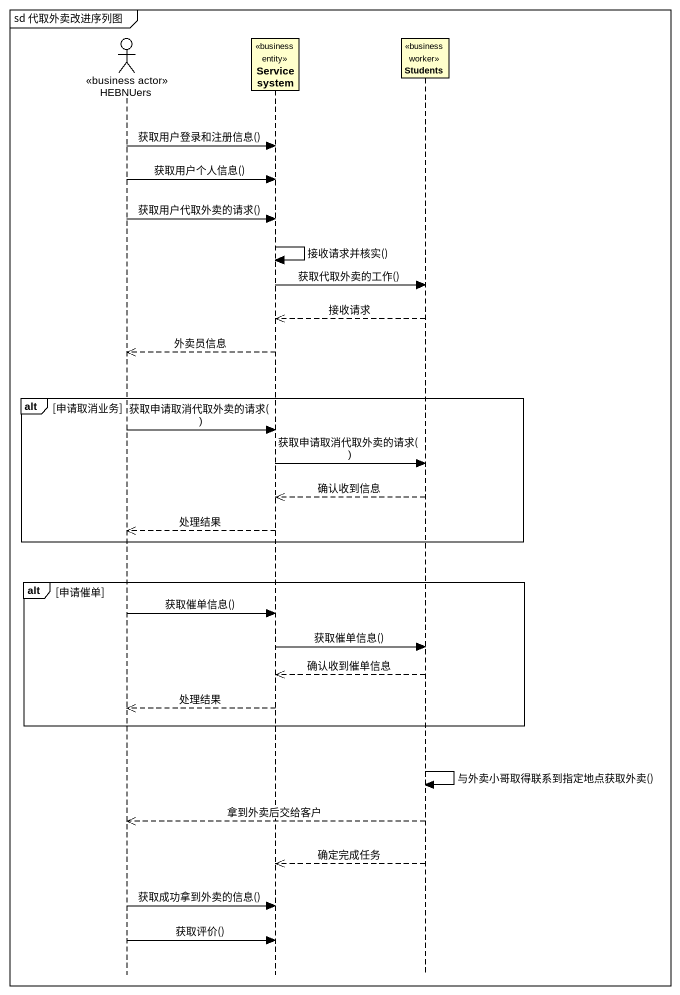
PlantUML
@startuml
mainframe sd 代取外卖改进序列图
hide footbox
actor HEBNUers <<business actor>>
participant "Service system" as Service_system <<business entity>>
participant Students <<business worker>>

HEBNUers -> Service_system : 获取用户登录和注册信息()
HEBNUers -> Service_system : 获取用户个人信息()
HEBNUers -> Service_system : 获取用户代取外卖的请求()
Service_system -> Service_system : 接收请求并核实()
Service_system -> Students : 获取代取外卖的工作()
Students -->> Service_system : 接收请求
Service_system -->> HEBNUers : 外卖员信息
alt 申请取消业务
  HEBNUers -> Service_system : 获取申请取消代取外卖的请求()
  Service_system -> Students : 获取申请取消代取外卖的请求()
  Students -->> Service_system : 确认收到信息
  Service_system -->> HEBNUers : 处理结果
end
alt 申请催单
  HEBNUers -> Service_system : 获取催单信息()
  Service_system -> Students : 获取催单信息()
  Students -->> Service_system : 确认收到催单信息
  Service_system -->> HEBNUers : 处理结果
end
Students -> Students : 与外卖小哥取得联系到指定地点获取外卖()
Students -->> HEBNUers : 拿到外卖后交给客户
Students -->> Service_system : 确定完成任务
HEBNUers -> Service_system : 获取成功拿到外卖的信息()
HEBNUers -> Service_system : 获取评价()
@enduml
